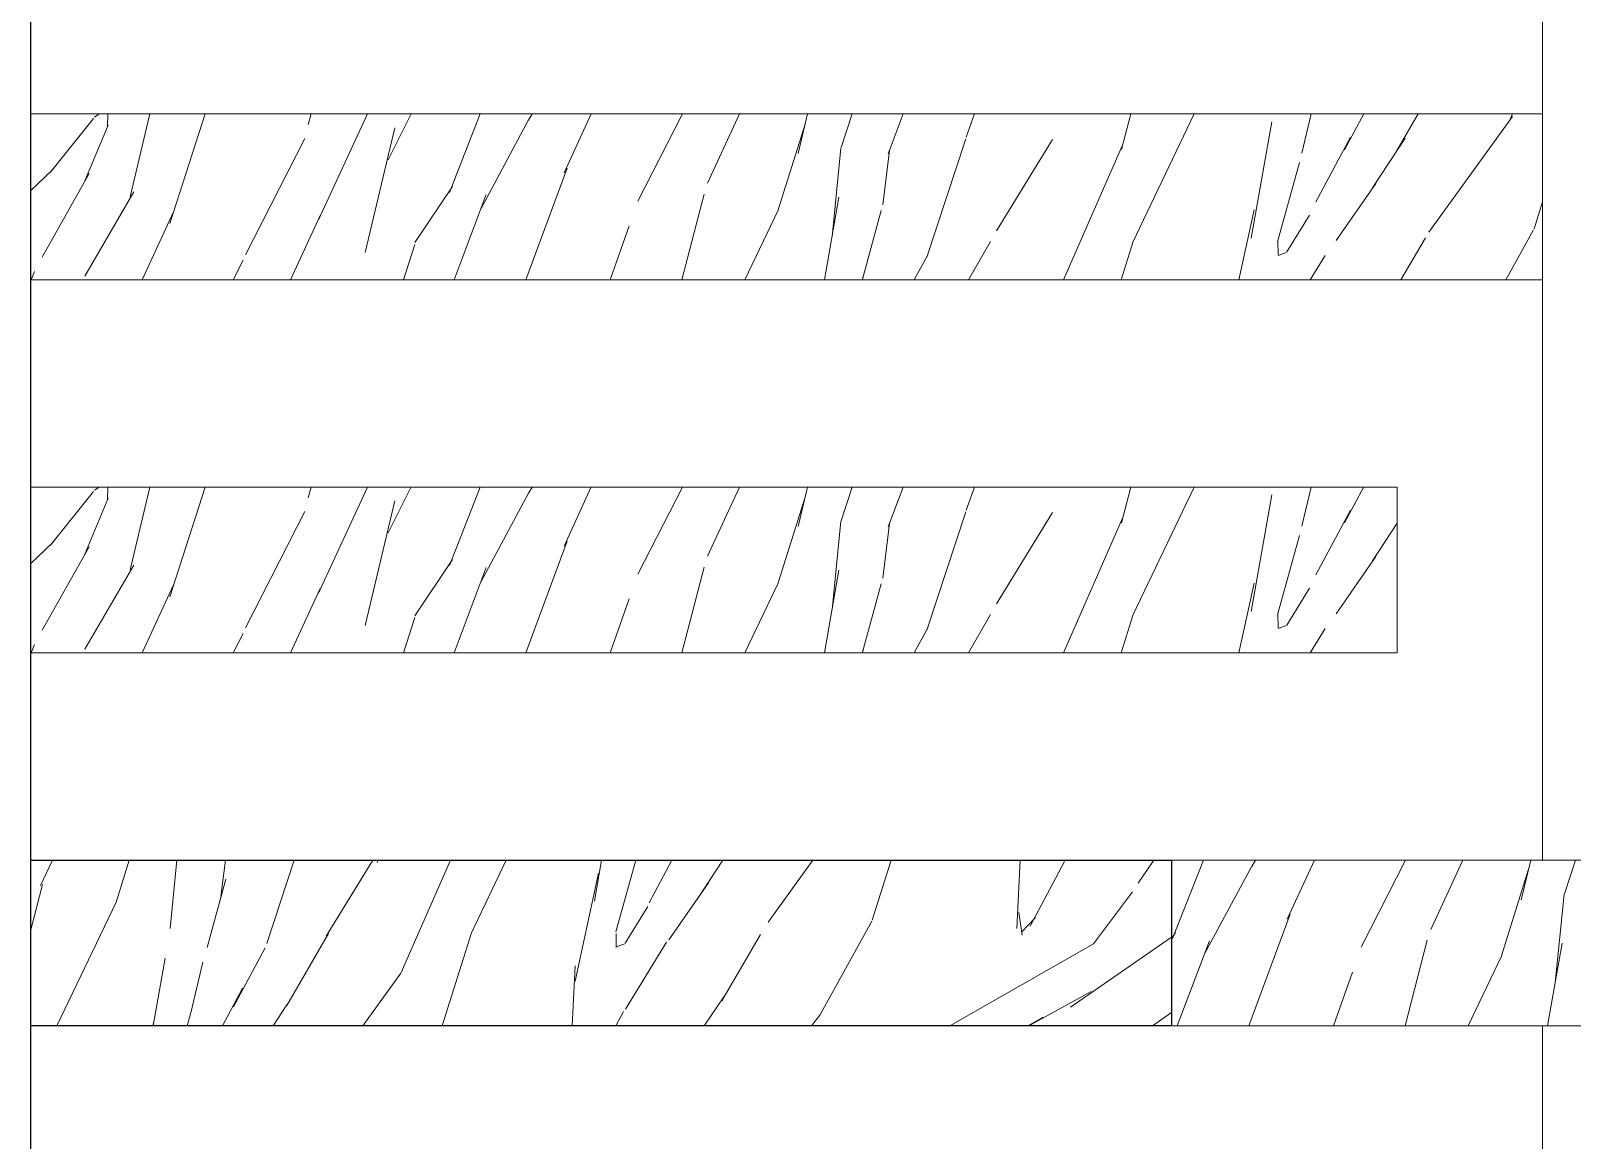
# Model space of a CAD drawing. Header units: inches. Extents: x 0 to 535, y -174 to 989.
# Drawn here: x 349.488 to 350.232, y 94.953 to 95.488 of the extents above; entities that cross this region are included whole.
import ezdxf

# ---------------------------------------------------------------- set-up
doc = ezdxf.new("R2010")
doc.units = ezdxf.units.IN
doc.header["$MEASUREMENT"] = 0
doc.layers.add('1', color=1, linetype='Continuous', lineweight=9)
doc.layers.add('wall', color=51, linetype='Continuous', lineweight=25)

msp = doc.modelspace()

# ---------------------------------------------------------------- hatches: boundary and pattern name
at = {"layer": '1'}
h = msp.add_hatch(dxfattribs=at)
h.set_pattern_fill('Ä¾ÎÆ', color=256, scale=0.23, angle=20)
h.set_pattern_definition([(35.3657895, (66.93288099306547, 155.0443456731439), (1.358495653849031, 0.974888949105646), [0.0567920025, -11.86952858]), (166.803504, (66.97066910553698, 155.0237824958569), (-0.2161293025630688, -0.078664630883123), [0.007853067099999987, -0.8167188679999994]), (24.48938626, (66.93802902013913, 155.0141902710309), (0.2161293006459917, 0.07866463722956471), [0.02746521999999998, -5.740230749999994]), (73.46062710000001, (66.96082070553942, 154.9835932512643), (0.3395689741847775, 1.084466940812025), [0.0294332288, -6.151544580000001]), (83.00321680000002, (66.9691995865875, 155.0118086587395), (0.216129300024115, 0.07866463224300876), [0.0120636748, -0.4946106760000001]), (30.347856, (66.86377693075796, 155.0420718033193), (2.223012850983182, 1.289547495665455), [0.0478738905, -10.00564285]), (89.08859079999999, (66.94023696354955, 154.9761013818701), (0.06171982473837814, 0.502901154207116), [0.0092056419, -1.923978911]), (35.66412569999999, (66.93391436558672, 154.9806635285165), (0.2161292995345969, 0.0786646385446673), [0.0079623815, -1.664137768]), (43.56664719999999, (66.88171972432589, 154.9639540274121), (0.7101077456471797, 0.7388950529018659), [0.0322622403, -2.226094583]), (29.68621252, (66.84348604687318, 155.0529888856275), (2.223012851304042, 1.289547475383502), [0.1022191415, -5.26428577]), (40.3727928, (66.90509607879747, 154.9861890952892), (2.99484043838873, 2.531343684717294), [0.04322782150000001, -9.034614590000002]), (33.7857773, (66.88789170752916, 155.0142441441316), (0.216129291848162, 0.07866464853906541), [0.05413074839999995, -1.840445417999998]), (29.04293409, (66.90509084663887, 155.0662600202193), (2.439142167360524, 1.36821211551155), [0.0410338262, -8.57606934]), (55.7434615, (67.00860155563187, 155.04445216516), (1.759784446686964, 2.56225704572125), [0.0404823782, -8.4608168]), (39.23678930000001, (66.97919336839938, 155.0772165670577), (3.210969740846352, 2.610008316254434), [0.05220031930000001, -10.90986646]), (34.7710456, (66.94096492094398, 155.0861804995563), (2.933120589214854, 2.028442540050955), [0.0758889025, -15.86078045]), (41.4338095, (66.80349522157655, 155.0315700314677), (0.2161292981963297, 0.07866463652666691), [0.0176491834, -1.217793604]), (61.73996529999999, (66.83437711493951, 154.946722726783), (0.2778491391306656, 0.5815657859539077), [0.0322917148, -3.35833833]), (38.84841369999999, (66.8152597526437, 154.9992472480102), (1.142366341585137, 0.8962243289674561), [0.0266178126, -5.56312293]), (200, (66.84348604687318, 155.0529888856275), (-0.3705387656623449, 0.3455718796523705), [0.0284761896, -0.201523792]), (45.6324289, (66.8496663993292, 154.9751655231262), (0.7101077456572038, 0.7388950516397252), [0.05466546159999996, -11.42508117999999]), (43.237749, (66.83598992437345, 155.0159435947295), (1.636344795307082, 1.556454734449686), [0.0381418545, -7.97164751]), (71.91148520000002, (67.07771607930863, 154.8865841864989), (0.3395689770066423, 1.084466938815197), [0.0355090606, -7.42139344]), (83.00321680000002, (67.09800801328025, 154.859652918577), (0.216129300024115, 0.07866463224300876), [0.0265400864, -0.4801342690000001]), (74.8009006, (67.0890413246921, 154.8266479748006), (0.7408577933628253, 2.671835029081719), [0.0342012829, -7.148068110000001]), (56.7878511, (67.11418633472914, 154.7831807244895), (1.265806021826072, 1.902026626305297), [0.0287191846, -6.002309540000001]), (61.73996529999999, (67.10433375128517, 154.8070482162653), (0.2778491391306656, 0.5815657859539077), [0.0322917148, -3.35833833]), (72.17738229999999, (66.97126319237456, 154.9324869229887), (0.3395689782831965, 1.084466939618753), [0.0571535188, -11.94508519]), (65.092991, (67.0124359106742, 154.8673997376335), (0.2778491338212687, 0.5815657892096059), [0.0698139263, -14.5911103]), (63.06707489999999, (67.00625764817343, 154.9131947300832), (0.2778491396096346, 0.581565787359474), [0.06296584420000001, -6.54844776]), (43.56664719999999, (66.88966140885888, 154.9325276387563), (0.7101077456471797, 0.7388950529018659), [0.0322622403, -2.226094583]), (60.65470750000001, (66.90642440154033, 154.9088875330993), (1.049676707566411, 1.823361999482653), [0.04619737450000001, -4.80452681]), (59.7854419, (66.92700919066912, 154.9003652182543), (1.049676723312325, 1.823361992584466), [0.04703368899999995, -9.83004106999999]), (62.91626979999999, (66.98038363281641, 154.8625970491085), (0.2778491404779415, 0.5815657853456426), [0.05682948329999996, -5.910266069999993]), (65.1886422, (66.94583055639104, 154.8774742966674), (0.2778491301377781, 0.5815657915326928), [0.06060699410000001, -12.66686176]), (20, (67.07257851576551, 154.7565977409129), (0.06171983675258766, 0.5029011542273502), [0.004380952600000001, -0.225619029]), (91.24063829999992, (67.07257851576551, 154.7565977409129), (-0.09268962877058462, 0.9271376728700892), [0.006811305099999995, -1.423562827999998]), (58.1373433, (67.07669526459576, 154.758096114949), (0.2778491400426518, 0.5815657852462758), [0.020887335, -1.441226069]), (74.5021434, (67.07243104104803, 154.7634074486135), (0.339568967718033, 1.084466942922913), [0.03960924529999996, -2.733037789999997]), (77.7581778, (67.05228972399726, 154.7354864539562), (0.4630086353138385, 2.09026925108812), [0.0533767969, -11.15575049]), (80.0621297, (67.06360764294433, 154.7876495356663), (0.7098880003596573, 4.101873860981018), [0.05705958220000001, -11.92545262]), (66.31177559999999, (66.96877599580634, 154.7439824600308), (0.2778491323069626, 0.5815657900483695), [0.0713526884, -4.92333538]), (64.46337319999999, (67.00259169569632, 154.7631537523498), (0.06171983769696079, 0.5029011530502587), [0.1043524743, -0.540177494]), (70.48311470000002, (66.96083221699553, 154.8074372171648), (1.57440521027697, 4.416532392591645), [0.0585223454, -12.23117]), (75.5243122, (66.99744262148376, 154.8093233387019), (0.4012888157798406, 1.587368093631594), [0.0599805523, -12.53593541]), (72.613585, (67.04757679621294, 154.8573120220531), (0.06171983805708947, 0.5029011531749514), [0.0432909381, -1.09309616]), (76.48384360000001, (67.08301472330315, 154.8015765218067), (0.4012888131065727, 1.587368094188972), [0.02578561049999998, -5.389192559999994]), (61.9762794, (67.08772137257662, 154.7758360607177), (1.6053749810238, 2.986493559702275), [0.0353577413, -7.38976752]), (84.3053877, (67.07345499501635, 154.8438529666594), (0.06171983729502792, 0.5029011542635994), [0.04294314819999995, -8.975117959999988]), (55.24647409999999, (67.09507420459192, 154.7556343207866), (1.759784460498503, 2.562257030501768), [0.0335272702, -7.007199320000001]), (65.2273285, (67.04183781860918, 154.930720444905), (0.2778491373020555, 0.5815657880252949), [0.05753806269999995, -12.02545500999999]), (76.65325650000001, (67.06051275596589, 154.8986250489409), (0.8642974639745951, 3.677637319914488), [0.0617647842, -12.90883993]), (59.70795199999999, (67.1259519129352, 154.7348437567929), (1.049676722564742, 1.823361991434463), [0.0370151926, -7.736175120000001]), (56.3560822, (67.1577123776655, 154.7052233085898), (0.4939784263606839, 0.6602304293122196), [0.010879644, -2.273845757]), (61.9762794, (67.05876188958077, 154.692086228183), (1.6053749810238, 2.986493559702275), [0.0353577413, -7.38976752]), (53.19649550000001, (67.08669846358593, 154.6793763576461), (0.2161292945959426, 0.07866463804509569), [0.0314122638, -0.7931596690000001]), (98.48186739999994, (67.05199895879534, 154.6850491308277), (-0.2470990924021889, 1.351374195123889), [0.0109700409, -2.292738417000001]), (46.13814420000001, (67.05199895879534, 154.6850491308277), (0.2161292981877979, 0.07866463710982384), [0.0097600178, -1.015041865]), (56.01691480000001, (67.10551669142707, 154.7045279925111), (1.265806025054427, 1.902026624190993), [0.0365601399, -7.641068970000001]), (87.2394681, (67.0503809172028, 154.6958991878113), (0.1541897158929855, 2.938742287345873), [0.03963325729999995, -8.283350639999988]), (58.6490828, (67.07537426612801, 154.723298382944), (0.7718275702060986, 1.24179621442641), [0.0378642376, -7.91362541]), (72.613585, (66.97995376352439, 154.6908559574078), (0.06171983805708947, 0.5029011531749514), [0.07575913880000001, -1.060627957]), (63.29488549999999, (66.85864145933138, 154.8800569884684), (0.2778491394824867, 0.5815657871570311), [0.0376197775, -7.86253344]), (66.9545161, (66.84981806122767, 154.9042990755212), (0.277849138399155, 0.5815657881615057), [0.03530030569999995, -3.671231709999997]), (56.3560822, (66.87261183953113, 154.8416736843284), (0.4939784263606839, 0.6602304293122196), [0.03263893430000001, -2.252086469]), (71.7852574, (66.90349373289409, 154.7568263796437), (0.3395689764932182, 1.084466939238849), [0.06019634289999995, -6.260419679999993]), (60.0717393, (66.9137876970862, 154.7285439454692), (0.277849139270344, 0.5815657860494605), [0.040074625, -2.063843176]), (69.3694487, (66.88511165364248, 154.8073307273101), (0.6174181176901898, 1.666032726955021), [0.0538217917, -11.24875421]), (53.19649550000001, (66.94761072341261, 154.6356159443797), (0.2161292945959426, 0.07866463804509569), [0.0117795995, -0.8127923539999999]), (69.6657058, (66.92230986567077, 154.8140063851482), (0.2778491222749367, 0.5815657938110032), [0.0676860306999999, -1.709072292999998]), (53.19649550000001, (66.87554774033597, 154.9136639128539), (0.2161292945959426, 0.07866463804509569), [0.02355919900000001, -0.8010127430000001]), (68.5537297, (66.89069478216678, 154.8688454919676), (0.8952672367306358, 2.247598515793237), [0.04302075939999996, -8.991338709999988]), (61.73996529999999, (66.9040752619233, 154.8577010229527), (0.2778491391306656, 0.5815657859539077), [0.0484375745, -3.34219256]), (58.51148860000001, (66.93378153863283, 154.7632746499884), (0.7718275754866677, 1.241796208885935), [0.0517887205, -10.82384232]), (54.19451950000001, (66.92849336033015, 154.6881404677683), (0.493978439279239, 0.6602304207882279), [0.06885505630000001, -7.160925799999999]), (61.1011978, (66.95466755728074, 154.6450478084116), (0.2778491393576279, 0.5815657856754212), [0.05232378789999995, -2.694674939999997]), (74.3266424, (67.03477784469898, 154.9693311365384), (0.7408577912244497, 2.671835022947638), [0.0582210293, -12.16819508]), (70.9753659, (66.98875623456698, 154.9868975657531), (0.9569870897545645, 2.75049966370575), [0.0608799512, -12.72390981]), (51.130464, (66.91303776333045, 154.9547627066334), (0.4939784438691176, 0.660230418984233), [0.03326687569999996, -3.459754989999997]), (67.47860020000002, (66.9290644258288, 154.9491569587763), (0.2778491206858045, 0.5815657944572521), [0.0291689473, -3.03357028]), (56.3560822, (66.86363677952896, 154.9367822189862), (0.4939784263606839, 0.6602304293122196), [0.03263893430000001, -2.252086469]), (76.6033605, (66.95067840324579, 154.9410092378337), (0.8642974665360263, 3.677637328676978), [0.0437751594, -9.149008080000002])])
h.paths.add_polyline_path([(349.4883086466241, 95.44772965127788), (349.4883086466241, 95.36772965127787), (350.2175716314634, 95.3677296512779), (350.2175716314634, 95.44772965127788)])
h = msp.add_hatch(dxfattribs=at)
h.set_pattern_fill('Ä¾ÎÆ', color=256, scale=0.23, angle=20)
h.set_pattern_definition([(35.3657895, (66.93288099306547, 154.8643456731439), (1.358495653849031, 0.974888949105646), [0.0567920025, -11.86952858]), (166.803504, (66.97066910553698, 154.8437824958569), (-0.2161293025630688, -0.078664630883123), [0.00785306709999999, -0.8167188679999995]), (24.48938626, (66.93802902013913, 154.8341902710309), (0.2161293006459917, 0.07866463722956471), [0.02746521999999998, -5.740230749999995]), (73.46062710000001, (66.96082070553942, 154.8035932512643), (0.3395689741847775, 1.084466940812025), [0.0294332288, -6.151544580000001]), (83.00321680000002, (66.9691995865875, 154.8318086587395), (0.216129300024115, 0.07866463224300876), [0.0120636748, -0.4946106760000001]), (30.347856, (66.86377693075796, 154.8620718033193), (2.223012850983182, 1.289547495665455), [0.0478738905, -10.00564285]), (89.08859079999999, (66.94023696354955, 154.7961013818702), (0.06171982473837814, 0.502901154207116), [0.0092056419, -1.923978911]), (35.66412569999999, (66.93391436558672, 154.8006635285165), (0.2161292995345969, 0.0786646385446673), [0.0079623815, -1.664137768]), (43.56664719999999, (66.88171972432589, 154.7839540274121), (0.7101077456471797, 0.7388950529018659), [0.0322622403, -2.226094583]), (29.68621252, (66.84348604687318, 154.8729888856275), (2.223012851304042, 1.289547475383502), [0.1022191415, -5.26428577]), (40.3727928, (66.90509607879747, 154.8061890952892), (2.99484043838873, 2.531343684717294), [0.04322782150000001, -9.034614590000002]), (33.7857773, (66.88789170752916, 154.8342441441316), (0.216129291848162, 0.07866464853906541), [0.05413074839999996, -1.840445417999999]), (29.04293409, (66.90509084663887, 154.8862600202194), (2.439142167360524, 1.36821211551155), [0.0410338262, -8.57606934]), (55.7434615, (67.00860155563187, 154.86445216516), (1.759784446686964, 2.56225704572125), [0.0404823782, -8.4608168]), (39.23678930000001, (66.97919336839938, 154.8972165670578), (3.210969740846352, 2.610008316254434), [0.05220031930000001, -10.90986646]), (34.7710456, (66.94096492094398, 154.9061804995564), (2.933120589214854, 2.028442540050955), [0.0758889025, -15.86078045]), (41.4338095, (66.80349522157655, 154.8515700314677), (0.2161292981963297, 0.07866463652666691), [0.0176491834, -1.217793604]), (61.73996529999999, (66.83437711493951, 154.766722726783), (0.2778491391306656, 0.5815657859539077), [0.0322917148, -3.35833833]), (38.84841369999999, (66.8152597526437, 154.8192472480102), (1.142366341585137, 0.8962243289674561), [0.0266178126, -5.56312293]), (200, (66.84348604687318, 154.8729888856275), (-0.3705387656623449, 0.3455718796523705), [0.0284761896, -0.201523792]), (45.6324289, (66.8496663993292, 154.7951655231263), (0.7101077456572038, 0.7388950516397252), [0.05466546159999996, -11.42508117999999]), (43.237749, (66.83598992437345, 154.8359435947295), (1.636344795307082, 1.556454734449686), [0.0381418545, -7.97164751]), (71.91148520000002, (67.07771607930863, 154.7065841864989), (0.3395689770066423, 1.084466938815197), [0.0355090606, -7.42139344]), (83.00321680000002, (67.09800801328025, 154.679652918577), (0.216129300024115, 0.07866463224300876), [0.0265400864, -0.4801342690000001]), (74.8009006, (67.0890413246921, 154.6466479748006), (0.7408577933628253, 2.671835029081719), [0.0342012829, -7.148068110000001]), (56.7878511, (67.11418633472914, 154.6031807244895), (1.265806021826072, 1.902026626305297), [0.0287191846, -6.002309540000001]), (61.73996529999999, (67.10433375128517, 154.6270482162653), (0.2778491391306656, 0.5815657859539077), [0.0322917148, -3.35833833]), (72.17738229999999, (66.97126319237456, 154.7524869229888), (0.3395689782831965, 1.084466939618753), [0.0571535188, -11.94508519]), (65.092991, (67.0124359106742, 154.6873997376335), (0.2778491338212687, 0.5815657892096059), [0.0698139263, -14.5911103]), (63.06707489999999, (67.00625764817343, 154.7331947300833), (0.2778491396096346, 0.581565787359474), [0.06296584420000001, -6.54844776]), (43.56664719999999, (66.88966140885888, 154.7525276387563), (0.7101077456471797, 0.7388950529018659), [0.0322622403, -2.226094583]), (60.65470750000001, (66.90642440154033, 154.7288875330993), (1.049676707566411, 1.823361999482653), [0.04619737450000001, -4.80452681]), (59.7854419, (66.92700919066912, 154.7203652182543), (1.049676723312325, 1.823361992584466), [0.04703368899999995, -9.830041069999991]), (62.91626979999999, (66.98038363281641, 154.6825970491086), (0.2778491404779415, 0.5815657853456426), [0.05682948329999996, -5.910266069999994]), (65.1886422, (66.94583055639104, 154.6974742966674), (0.2778491301377781, 0.5815657915326928), [0.06060699410000001, -12.66686176]), (20, (67.07257851576551, 154.5765977409129), (0.06171983675258766, 0.5029011542273502), [0.004380952600000001, -0.225619029]), (91.24063829999994, (67.07257851576551, 154.5765977409129), (-0.09268962877058462, 0.9271376728700892), [0.006811305099999995, -1.423562827999999]), (58.1373433, (67.07669526459576, 154.5780961149491), (0.2778491400426518, 0.5815657852462758), [0.020887335, -1.441226069]), (74.5021434, (67.07243104104803, 154.5834074486135), (0.339568967718033, 1.084466942922913), [0.03960924529999996, -2.733037789999997]), (77.7581778, (67.05228972399726, 154.5554864539562), (0.4630086353138385, 2.09026925108812), [0.0533767969, -11.15575049]), (80.0621297, (67.06360764294433, 154.6076495356663), (0.7098880003596573, 4.101873860981018), [0.05705958220000001, -11.92545262]), (66.31177559999999, (66.96877599580634, 154.5639824600309), (0.2778491323069626, 0.5815657900483695), [0.0713526884, -4.92333538]), (64.46337319999999, (67.00259169569632, 154.5831537523498), (0.06171983769696079, 0.5029011530502587), [0.1043524743, -0.540177494]), (70.48311470000002, (66.96083221699553, 154.6274372171649), (1.57440521027697, 4.416532392591645), [0.0585223454, -12.23117]), (75.5243122, (66.99744262148376, 154.6293233387019), (0.4012888157798406, 1.587368093631594), [0.0599805523, -12.53593541]), (72.613585, (67.04757679621294, 154.6773120220531), (0.06171983805708947, 0.5029011531749514), [0.0432909381, -1.09309616]), (76.48384360000001, (67.08301472330315, 154.6215765218067), (0.4012888131065727, 1.587368094188972), [0.02578561049999998, -5.389192559999995]), (61.9762794, (67.08772137257662, 154.5958360607177), (1.6053749810238, 2.986493559702275), [0.0353577413, -7.38976752]), (84.3053877, (67.07345499501635, 154.6638529666594), (0.06171983729502792, 0.5029011542635994), [0.04294314819999996, -8.97511795999999]), (55.24647409999999, (67.09507420459192, 154.5756343207866), (1.759784460498503, 2.562257030501768), [0.0335272702, -7.007199320000001]), (65.2273285, (67.04183781860918, 154.750720444905), (0.2778491373020555, 0.5815657880252949), [0.05753806269999996, -12.02545500999999]), (76.65325650000001, (67.06051275596589, 154.7186250489409), (0.8642974639745951, 3.677637319914488), [0.0617647842, -12.90883993]), (59.70795199999999, (67.1259519129352, 154.5548437567929), (1.049676722564742, 1.823361991434463), [0.0370151926, -7.736175120000001]), (56.3560822, (67.1577123776655, 154.5252233085898), (0.4939784263606839, 0.6602304293122196), [0.010879644, -2.273845757]), (61.9762794, (67.05876188958077, 154.5120862281831), (1.6053749810238, 2.986493559702275), [0.0353577413, -7.38976752]), (53.19649550000001, (67.08669846358593, 154.4993763576461), (0.2161292945959426, 0.07866463804509569), [0.0314122638, -0.7931596690000001]), (98.48186739999994, (67.05199895879534, 154.5050491308278), (-0.2470990924021889, 1.351374195123889), [0.0109700409, -2.292738417000001]), (46.13814420000001, (67.05199895879534, 154.5050491308278), (0.2161292981877979, 0.07866463710982384), [0.0097600178, -1.015041865]), (56.01691480000001, (67.10551669142707, 154.5245279925111), (1.265806025054427, 1.902026624190993), [0.0365601399, -7.641068970000001]), (87.2394681, (67.0503809172028, 154.5158991878114), (0.1541897158929855, 2.938742287345873), [0.03963325729999996, -8.28335063999999]), (58.6490828, (67.07537426612801, 154.543298382944), (0.7718275702060986, 1.24179621442641), [0.0378642376, -7.91362541]), (72.613585, (66.97995376352439, 154.5108559574078), (0.06171983805708947, 0.5029011531749514), [0.07575913880000001, -1.060627957]), (63.29488549999999, (66.85864145933138, 154.7000569884684), (0.2778491394824867, 0.5815657871570311), [0.0376197775, -7.86253344]), (66.9545161, (66.84981806122767, 154.7242990755212), (0.277849138399155, 0.5815657881615057), [0.03530030569999996, -3.671231709999997]), (56.3560822, (66.87261183953113, 154.6616736843284), (0.4939784263606839, 0.6602304293122196), [0.03263893430000001, -2.252086469]), (71.7852574, (66.90349373289409, 154.5768263796437), (0.3395689764932182, 1.084466939238849), [0.06019634289999996, -6.260419679999994]), (60.0717393, (66.9137876970862, 154.5485439454692), (0.277849139270344, 0.5815657860494605), [0.040074625, -2.063843176]), (69.3694487, (66.88511165364248, 154.6273307273101), (0.6174181176901898, 1.666032726955021), [0.0538217917, -11.24875421]), (53.19649550000001, (66.94761072341261, 154.4556159443798), (0.2161292945959426, 0.07866463804509569), [0.0117795995, -0.8127923539999999]), (69.6657058, (66.92230986567077, 154.6340063851482), (0.2778491222749367, 0.5815657938110032), [0.06768603069999991, -1.709072292999999]), (53.19649550000001, (66.87554774033597, 154.7336639128539), (0.2161292945959426, 0.07866463804509569), [0.02355919900000001, -0.8010127430000001]), (68.5537297, (66.89069478216678, 154.6888454919676), (0.8952672367306358, 2.247598515793237), [0.04302075939999996, -8.99133870999999]), (61.73996529999999, (66.9040752619233, 154.6777010229527), (0.2778491391306656, 0.5815657859539077), [0.0484375745, -3.34219256]), (58.51148860000001, (66.93378153863283, 154.5832746499884), (0.7718275754866677, 1.241796208885935), [0.0517887205, -10.82384232]), (54.19451950000001, (66.92849336033015, 154.5081404677683), (0.493978439279239, 0.6602304207882279), [0.06885505630000001, -7.160925799999999]), (61.1011978, (66.95466755728074, 154.4650478084116), (0.2778491393576279, 0.5815657856754212), [0.05232378789999996, -2.694674939999997]), (74.3266424, (67.03477784469898, 154.7893311365384), (0.7408577912244497, 2.671835022947638), [0.0582210293, -12.16819508]), (70.9753659, (66.98875623456698, 154.8068975657531), (0.9569870897545645, 2.75049966370575), [0.0608799512, -12.72390981]), (51.130464, (66.91303776333045, 154.7747627066335), (0.4939784438691176, 0.660230418984233), [0.03326687569999996, -3.459754989999997]), (67.47860020000002, (66.9290644258288, 154.7691569587764), (0.2778491206858045, 0.5815657944572521), [0.0291689473, -3.03357028]), (56.3560822, (66.86363677952896, 154.7567822189862), (0.4939784263606839, 0.6602304293122196), [0.03263893430000001, -2.252086469]), (76.6033605, (66.95067840324579, 154.7610092378337), (0.8642974665360263, 3.677637328676978), [0.0437751594, -9.149008080000002])])
h.paths.add_polyline_path([(349.4883086466241, 95.2677296512779), (349.4883086466241, 95.18772965127789), (350.1474659435299, 95.1877296512779), (350.1474659435299, 95.2677296512779)])
h = msp.add_hatch(dxfattribs=at)
h.set_pattern_fill('Ä¾ÎÆ', color=256, scale=0.23, angle=20)
h.set_pattern_definition([(35.3657895, (88.81362725606739, 155.5843456731439), (1.358495653849031, 0.974888949105646), [0.0567920025, -11.86952858]), (166.803504, (88.85141536853891, 155.563782495857), (-0.2161293025630688, -0.078664630883123), [0.007853067099999977, -0.8167188679999987]), (24.48938626, (88.81877528314105, 155.5541902710309), (0.2161293006459917, 0.07866463722956471), [0.02746521999999996, -5.740230749999989]), (73.46062710000001, (88.84156696854134, 155.5235932512643), (0.3395689741847775, 1.084466940812025), [0.0294332288, -6.151544580000001]), (83.00321680000002, (88.84994584958942, 155.5518086587396), (0.216129300024115, 0.07866463224300876), [0.0120636748, -0.4946106760000001]), (30.347856, (88.74452319375989, 155.5820718033193), (2.223012850983182, 1.289547495665455), [0.0478738905, -10.00564285]), (89.08859079999999, (88.82098322655148, 155.5161013818702), (0.06171982473837814, 0.502901154207116), [0.0092056419, -1.923978911]), (35.66412569999999, (88.81466062858864, 155.5206635285166), (0.2161292995345969, 0.0786646385446673), [0.0079623815, -1.664137768]), (43.56664719999999, (88.76246598732783, 155.5039540274121), (0.7101077456471797, 0.7388950529018659), [0.0322622403, -2.226094583]), (29.68621252, (88.7242323098751, 155.5929888856275), (2.223012851304042, 1.289547475383502), [0.1022191415, -5.26428577]), (40.3727928, (88.7858423417994, 155.5261890952892), (2.99484043838873, 2.531343684717294), [0.04322782150000001, -9.034614590000002]), (33.7857773, (88.76863797053109, 155.5542441441316), (0.216129291848162, 0.07866464853906541), [0.05413074839999991, -1.840445417999997]), (29.04293409, (88.7858371096408, 155.6062600202194), (2.439142167360524, 1.36821211551155), [0.0410338262, -8.57606934]), (55.7434615, (88.88934781863378, 155.58445216516), (1.759784446686964, 2.56225704572125), [0.0404823782, -8.4608168]), (39.23678930000001, (88.8599396314013, 155.6172165670578), (3.210969740846352, 2.610008316254434), [0.05220031930000001, -10.90986646]), (34.7710456, (88.82171118394591, 155.6261804995564), (2.933120589214854, 2.028442540050955), [0.0758889025, -15.86078045]), (41.4338095, (88.68424148457848, 155.5715700314677), (0.2161292981963297, 0.07866463652666691), [0.0176491834, -1.217793604]), (61.73996529999999, (88.71512337794144, 155.486722726783), (0.2778491391306656, 0.5815657859539077), [0.0322917148, -3.35833833]), (38.84841369999999, (88.69600601564562, 155.5392472480102), (1.142366341585137, 0.8962243289674561), [0.0266178126, -5.56312293]), (200, (88.7242323098751, 155.5929888856275), (-0.3705387656623449, 0.3455718796523705), [0.0284761896, -0.201523792]), (45.6324289, (88.73041266233112, 155.5151655231263), (0.7101077456572038, 0.7388950516397252), [0.05466546159999992, -11.42508117999998]), (43.237749, (88.71673618737537, 155.5559435947295), (1.636344795307082, 1.556454734449686), [0.0381418545, -7.97164751]), (71.91148520000002, (88.95846234231055, 155.4265841864989), (0.3395689770066423, 1.084466938815197), [0.0355090606, -7.42139344]), (83.00321680000002, (88.97875427628217, 155.399652918577), (0.216129300024115, 0.07866463224300876), [0.0265400864, -0.4801342690000001]), (74.8009006, (88.96978758769404, 155.3666479748006), (0.7408577933628253, 2.671835029081719), [0.0342012829, -7.148068110000001]), (56.7878511, (88.99493259773107, 155.3231807244895), (1.265806021826072, 1.902026626305297), [0.0287191846, -6.002309540000001]), (61.73996529999999, (88.98508001428709, 155.3470482162653), (0.2778491391306656, 0.5815657859539077), [0.0322917148, -3.35833833]), (72.17738229999999, (88.85200945537649, 155.4724869229888), (0.3395689782831965, 1.084466939618753), [0.0571535188, -11.94508519]), (65.092991, (88.89318217367614, 155.4073997376335), (0.2778491338212687, 0.5815657892096059), [0.0698139263, -14.5911103]), (63.06707489999999, (88.88700391117536, 155.4531947300833), (0.2778491396096346, 0.581565787359474), [0.06296584420000001, -6.54844776]), (43.56664719999999, (88.77040767186081, 155.4725276387563), (0.7101077456471797, 0.7388950529018659), [0.0322622403, -2.226094583]), (60.65470750000001, (88.78717066454226, 155.4488875330993), (1.049676707566411, 1.823361999482653), [0.04619737450000001, -4.80452681]), (59.7854419, (88.80775545367105, 155.4403652182543), (1.049676723312325, 1.823361992584466), [0.04703368899999991, -9.830041069999979]), (62.91626979999999, (88.86112989581834, 155.4025970491086), (0.2778491404779415, 0.5815657853456426), [0.05682948329999991, -5.910266069999988]), (65.1886422, (88.82657681939297, 155.4174742966674), (0.2778491301377781, 0.5815657915326928), [0.06060699410000001, -12.66686176]), (20, (88.95332477876744, 155.2965977409129), (0.06171983675258766, 0.5029011542273502), [0.004380952600000001, -0.225619029]), (91.24063829999984, (88.95332477876744, 155.2965977409129), (-0.09268962877058462, 0.9271376728700892), [0.006811305099999993, -1.423562827999998]), (58.1373433, (88.95744152759768, 155.2980961149491), (0.2778491400426518, 0.5815657852462758), [0.020887335, -1.441226069]), (74.5021434, (88.95317730404996, 155.3034074486135), (0.339568967718033, 1.084466942922913), [0.03960924529999992, -2.733037789999994]), (77.7581778, (88.93303598699919, 155.2754864539562), (0.4630086353138385, 2.09026925108812), [0.0533767969, -11.15575049]), (80.0621297, (88.94435390594626, 155.3276495356663), (0.7098880003596573, 4.101873860981018), [0.05705958220000001, -11.92545262]), (66.31177559999999, (88.84952225880826, 155.2839824600309), (0.2778491323069626, 0.5815657900483695), [0.0713526884, -4.92333538]), (64.46337319999999, (88.88333795869826, 155.3031537523498), (0.06171983769696079, 0.5029011530502587), [0.1043524743, -0.540177494]), (70.48311470000002, (88.84157847999745, 155.3474372171649), (1.57440521027697, 4.416532392591645), [0.0585223454, -12.23117]), (75.5243122, (88.87818888448568, 155.3493233387019), (0.4012888157798406, 1.587368093631594), [0.0599805523, -12.53593541]), (72.613585, (88.92832305921486, 155.3973120220531), (0.06171983805708947, 0.5029011531749514), [0.0432909381, -1.09309616]), (76.48384360000001, (88.96376098630509, 155.3415765218067), (0.4012888131065727, 1.587368094188972), [0.02578561049999996, -5.389192559999989]), (61.9762794, (88.96846763557855, 155.3158360607177), (1.6053749810238, 2.986493559702275), [0.0353577413, -7.38976752]), (84.3053877, (88.95420125801827, 155.3838529666594), (0.06171983729502792, 0.5029011542635994), [0.04294314819999991, -8.975117959999977]), (55.24647409999999, (88.97582046759385, 155.2956343207866), (1.759784460498503, 2.562257030501768), [0.0335272702, -7.007199320000001]), (65.2273285, (88.9225840816111, 155.470720444905), (0.2778491373020555, 0.5815657880252949), [0.05753806269999991, -12.02545500999998]), (76.65325650000001, (88.9412590189678, 155.4386250489409), (0.8642974639745951, 3.677637319914488), [0.0617647842, -12.90883993]), (59.70795199999999, (89.00669817593712, 155.2748437567929), (1.049676722564742, 1.823361991434463), [0.0370151926, -7.736175120000001]), (56.3560822, (89.03845864066744, 155.2452233085898), (0.4939784263606839, 0.6602304293122196), [0.010879644, -2.273845757]), (61.9762794, (88.93950815258268, 155.2320862281831), (1.6053749810238, 2.986493559702275), [0.0353577413, -7.38976752]), (53.19649550000001, (88.96744472658786, 155.2193763576461), (0.2161292945959426, 0.07866463804509569), [0.0314122638, -0.7931596690000001]), (98.48186739999994, (88.93274522179726, 155.2250491308278), (-0.2470990924021889, 1.351374195123889), [0.0109700409, -2.292738417000001]), (46.13814420000001, (88.93274522179726, 155.2250491308278), (0.2161292981877979, 0.07866463710982384), [0.0097600178, -1.015041865]), (56.01691480000001, (88.98626295442901, 155.2445279925111), (1.265806025054427, 1.902026624190993), [0.0365601399, -7.641068970000001]), (87.2394681, (88.93112718020473, 155.2358991878114), (0.1541897158929855, 2.938742287345873), [0.03963325729999991, -8.283350639999977]), (58.6490828, (88.95612052912993, 155.263298382944), (0.7718275702060986, 1.24179621442641), [0.0378642376, -7.91362541]), (72.613585, (88.86070002652632, 155.2308559574079), (0.06171983805708947, 0.5029011531749514), [0.07575913880000001, -1.060627957]), (63.29488549999999, (88.7393877223333, 155.4200569884685), (0.2778491394824867, 0.5815657871570311), [0.0376197775, -7.86253344]), (66.9545161, (88.73056432422959, 155.4442990755213), (0.277849138399155, 0.5815657881615057), [0.03530030569999991, -3.671231709999994]), (56.3560822, (88.75335810253306, 155.3816736843284), (0.4939784263606839, 0.6602304293122196), [0.03263893430000001, -2.252086469]), (71.7852574, (88.78423999589602, 155.2968263796437), (0.3395689764932182, 1.084466939238849), [0.06019634289999991, -6.260419679999988]), (60.0717393, (88.79453396008813, 155.2685439454692), (0.277849139270344, 0.5815657860494605), [0.040074625, -2.063843176]), (69.3694487, (88.7658579166444, 155.3473307273101), (0.6174181176901898, 1.666032726955021), [0.0538217917, -11.24875421]), (53.19649550000001, (88.82835698641453, 155.1756159443798), (0.2161292945959426, 0.07866463804509569), [0.0117795995, -0.8127923539999999]), (69.6657058, (88.8030561286727, 155.3540063851482), (0.2778491222749367, 0.5815657938110032), [0.06768603069999982, -1.709072292999997]), (53.19649550000001, (88.7562940033379, 155.4536639128539), (0.2161292945959426, 0.07866463804509569), [0.02355919900000001, -0.8010127430000001]), (68.5537297, (88.7714410451687, 155.4088454919677), (0.8952672367306358, 2.247598515793237), [0.04302075939999991, -8.991338709999978]), (61.73996529999999, (88.78482152492522, 155.3977010229527), (0.2778491391306656, 0.5815657859539077), [0.0484375745, -3.34219256]), (58.51148860000001, (88.81452780163475, 155.3032746499884), (0.7718275754866677, 1.241796208885935), [0.0517887205, -10.82384232]), (54.19451950000001, (88.80923962333208, 155.2281404677683), (0.493978439279239, 0.6602304207882279), [0.06885505630000001, -7.160925799999999]), (61.1011978, (88.83541382028267, 155.1850478084116), (0.2778491393576279, 0.5815657856754212), [0.05232378789999991, -2.694674939999994]), (74.3266424, (88.91552410770089, 155.5093311365384), (0.7408577912244497, 2.671835022947638), [0.0582210293, -12.16819508]), (70.9753659, (88.8695024975689, 155.5268975657531), (0.9569870897545645, 2.75049966370575), [0.0608799512, -12.72390981]), (51.130464, (88.79378402633237, 155.4947627066335), (0.4939784438691176, 0.660230418984233), [0.03326687569999991, -3.459754989999994]), (67.47860020000002, (88.80981068883074, 155.4891569587764), (0.2778491206858045, 0.5815657944572521), [0.0291689473, -3.03357028]), (56.3560822, (88.74438304253087, 155.4767822189862), (0.4939784263606839, 0.6602304293122196), [0.03263893430000001, -2.252086469]), (76.6033605, (88.83142466624771, 155.4810092378337), (0.8642974665360263, 3.677637328676978), [0.0437751594, -9.149008080000002])])
h.paths.add_polyline_path([(350.0386251403856, 95.00772965127791), (350.0386251403856, 95.08772965127791), (349.4883086466241, 95.08772965127793), (349.4883086466241, 95.00772965127791)])
h = msp.add_hatch(dxfattribs=at)
h.set_pattern_fill('Ä¾ÎÆ', color=256, scale=0.23, angle=20)
h.set_pattern_definition([(35.3657895, (67.2817813843646, 154.6843456731439), (1.358495653849031, 0.974888949105646), [0.0567920025, -11.86952858]), (166.803504, (67.31956949683612, 154.663782495857), (-0.2161293025630688, -0.078664630883123), [0.007853067099999991, -0.8167188679999996]), (24.48938626, (67.28692941143827, 154.6541902710309), (0.2161293006459917, 0.07866463722956471), [0.02746521999999998, -5.740230749999996]), (73.46062710000001, (67.30972109683856, 154.6235932512643), (0.3395689741847775, 1.084466940812025), [0.0294332288, -6.151544580000001]), (83.00321680000002, (67.31809997788663, 154.6518086587396), (0.216129300024115, 0.07866463224300876), [0.0120636748, -0.4946106760000001]), (30.347856, (67.2126773220571, 154.6820718033193), (2.223012850983182, 1.289547495665455), [0.0478738905, -10.00564285]), (89.08859079999999, (67.28913735484869, 154.6161013818702), (0.06171982473837814, 0.502901154207116), [0.0092056419, -1.923978911]), (35.66412569999999, (67.28281475688586, 154.6206635285166), (0.2161292995345969, 0.0786646385446673), [0.0079623815, -1.664137768]), (43.56664719999999, (67.23062011562503, 154.6039540274121), (0.7101077456471797, 0.7388950529018659), [0.0322622403, -2.226094583]), (29.68621252, (67.19238643817232, 154.6929888856275), (2.223012851304042, 1.289547475383502), [0.1022191415, -5.26428577]), (40.3727928, (67.25399647009661, 154.6261890952892), (2.99484043838873, 2.531343684717294), [0.04322782150000001, -9.034614590000002]), (33.7857773, (67.2367920988283, 154.6542441441316), (0.216129291848162, 0.07866464853906541), [0.05413074839999996, -1.840445417999999]), (29.04293409, (67.25399123793801, 154.7062600202194), (2.439142167360524, 1.36821211551155), [0.0410338262, -8.57606934]), (55.7434615, (67.35750194693101, 154.68445216516), (1.759784446686964, 2.56225704572125), [0.0404823782, -8.4608168]), (39.23678930000001, (67.32809375969852, 154.7172165670578), (3.210969740846352, 2.610008316254434), [0.05220031930000001, -10.90986646]), (34.7710456, (67.28986531224312, 154.7261804995564), (2.933120589214854, 2.028442540050955), [0.0758889025, -15.86078045]), (41.4338095, (67.1523956128757, 154.6715700314677), (0.2161292981963297, 0.07866463652666691), [0.0176491834, -1.217793604]), (61.73996529999999, (67.18327750623865, 154.586722726783), (0.2778491391306656, 0.5815657859539077), [0.0322917148, -3.35833833]), (38.84841369999999, (67.16416014394284, 154.6392472480102), (1.142366341585137, 0.8962243289674561), [0.0266178126, -5.56312293]), (200, (67.19238643817232, 154.6929888856275), (-0.3705387656623449, 0.3455718796523705), [0.0284761896, -0.201523792]), (45.6324289, (67.19856679062833, 154.6151655231263), (0.7101077456572038, 0.7388950516397252), [0.05466546159999997, -11.42508117999999]), (43.237749, (67.18489031567259, 154.6559435947295), (1.636344795307082, 1.556454734449686), [0.0381418545, -7.97164751]), (71.91148520000002, (67.42661647060777, 154.5265841864989), (0.3395689770066423, 1.084466938815197), [0.0355090606, -7.42139344]), (83.00321680000002, (67.44690840457939, 154.499652918577), (0.216129300024115, 0.07866463224300876), [0.0265400864, -0.4801342690000001]), (74.8009006, (67.43794171599124, 154.4666479748007), (0.7408577933628253, 2.671835029081719), [0.0342012829, -7.148068110000001]), (56.7878511, (67.46308672602828, 154.4231807244895), (1.265806021826072, 1.902026626305297), [0.0287191846, -6.002309540000001]), (61.73996529999999, (67.45323414258431, 154.4470482162653), (0.2778491391306656, 0.5815657859539077), [0.0322917148, -3.35833833]), (72.17738229999999, (67.3201635836737, 154.5724869229888), (0.3395689782831965, 1.084466939618753), [0.0571535188, -11.94508519]), (65.092991, (67.36133630197334, 154.5073997376335), (0.2778491338212687, 0.5815657892096059), [0.0698139263, -14.5911103]), (63.06707489999999, (67.35515803947257, 154.5531947300833), (0.2778491396096346, 0.581565787359474), [0.06296584420000001, -6.54844776]), (43.56664719999999, (67.23856180015802, 154.5725276387563), (0.7101077456471797, 0.7388950529018659), [0.0322622403, -2.226094583]), (60.65470750000001, (67.25532479283947, 154.5488875330993), (1.049676707566411, 1.823361999482653), [0.04619737450000001, -4.80452681]), (59.7854419, (67.27590958196826, 154.5403652182543), (1.049676723312325, 1.823361992584466), [0.04703368899999996, -9.830041069999993]), (62.91626979999999, (67.32928402411555, 154.5025970491086), (0.2778491404779415, 0.5815657853456426), [0.05682948329999997, -5.910266069999995]), (65.1886422, (67.29473094769018, 154.5174742966674), (0.2778491301377781, 0.5815657915326928), [0.06060699410000001, -12.66686176]), (20, (67.42147890706465, 154.3965977409129), (0.06171983675258766, 0.5029011542273502), [0.004380952600000001, -0.225619029]), (91.24063829999994, (67.42147890706465, 154.3965977409129), (-0.09268962877058462, 0.9271376728700892), [0.006811305099999996, -1.423562827999999]), (58.1373433, (67.4255956558949, 154.3980961149491), (0.2778491400426518, 0.5815657852462758), [0.020887335, -1.441226069]), (74.5021434, (67.42133143234717, 154.4034074486136), (0.339568967718033, 1.084466942922913), [0.03960924529999997, -2.733037789999998]), (77.7581778, (67.4011901152964, 154.3754864539563), (0.4630086353138385, 2.09026925108812), [0.0533767969, -11.15575049]), (80.0621297, (67.41250803424347, 154.4276495356663), (0.7098880003596573, 4.101873860981018), [0.05705958220000001, -11.92545262]), (66.31177559999999, (67.31767638710548, 154.3839824600309), (0.2778491323069626, 0.5815657900483695), [0.0713526884, -4.92333538]), (64.46337319999999, (67.35149208699546, 154.4031537523498), (0.06171983769696079, 0.5029011530502587), [0.1043524743, -0.540177494]), (70.48311470000002, (67.30973260829467, 154.4474372171649), (1.57440521027697, 4.416532392591645), [0.0585223454, -12.23117]), (75.5243122, (67.3463430127829, 154.4493233387019), (0.4012888157798406, 1.587368093631594), [0.0599805523, -12.53593541]), (72.613585, (67.39647718751208, 154.4973120220532), (0.06171983805708947, 0.5029011531749514), [0.0432909381, -1.09309616]), (76.48384360000001, (67.43191511460229, 154.4415765218067), (0.4012888131065727, 1.587368094188972), [0.02578561049999998, -5.389192559999996]), (61.9762794, (67.43662176387576, 154.4158360607177), (1.6053749810238, 2.986493559702275), [0.0353577413, -7.38976752]), (84.3053877, (67.42235538631549, 154.4838529666594), (0.06171983729502792, 0.5029011542635994), [0.04294314819999997, -8.975117959999992]), (55.24647409999999, (67.44397459589106, 154.3956343207867), (1.759784460498503, 2.562257030501768), [0.0335272702, -7.007199320000001]), (65.2273285, (67.39073820990832, 154.570720444905), (0.2778491373020555, 0.5815657880252949), [0.05753806269999997, -12.02545500999999]), (76.65325650000001, (67.40941314726503, 154.5386250489409), (0.8642974639745951, 3.677637319914488), [0.0617647842, -12.90883993]), (59.70795199999999, (67.47485230423433, 154.3748437567929), (1.049676722564742, 1.823361991434463), [0.0370151926, -7.736175120000001]), (56.3560822, (67.50661276896464, 154.3452233085898), (0.4939784263606839, 0.6602304293122196), [0.010879644, -2.273845757]), (61.9762794, (67.4076622808799, 154.3320862281831), (1.6053749810238, 2.986493559702275), [0.0353577413, -7.38976752]), (53.19649550000001, (67.43559885488507, 154.3193763576461), (0.2161292945959426, 0.07866463804509569), [0.0314122638, -0.7931596690000001]), (98.48186739999994, (67.40089935009448, 154.3250491308278), (-0.2470990924021889, 1.351374195123889), [0.0109700409, -2.292738417000001]), (46.13814420000001, (67.40089935009448, 154.3250491308278), (0.2161292981877979, 0.07866463710982384), [0.0097600178, -1.015041865]), (56.01691480000001, (67.45441708272621, 154.3445279925111), (1.265806025054427, 1.902026624190993), [0.0365601399, -7.641068970000001]), (87.2394681, (67.39928130850194, 154.3358991878114), (0.1541897158929855, 2.938742287345873), [0.03963325729999997, -8.283350639999991]), (58.6490828, (67.42427465742715, 154.363298382944), (0.7718275702060986, 1.24179621442641), [0.0378642376, -7.91362541]), (72.613585, (67.32885415482353, 154.3308559574079), (0.06171983805708947, 0.5029011531749514), [0.07575913880000001, -1.060627957]), (63.29488549999999, (67.20754185063052, 154.5200569884685), (0.2778491394824867, 0.5815657871570311), [0.0376197775, -7.86253344]), (66.9545161, (67.1987184525268, 154.5442990755213), (0.277849138399155, 0.5815657881615057), [0.03530030569999996, -3.671231709999998]), (56.3560822, (67.22151223083027, 154.4816736843284), (0.4939784263606839, 0.6602304293122196), [0.03263893430000001, -2.252086469]), (71.7852574, (67.25239412419323, 154.3968263796437), (0.3395689764932182, 1.084466939238849), [0.06019634289999996, -6.260419679999995]), (60.0717393, (67.26268808838535, 154.3685439454692), (0.277849139270344, 0.5815657860494605), [0.040074625, -2.063843176]), (69.3694487, (67.23401204494162, 154.4473307273101), (0.6174181176901898, 1.666032726955021), [0.0538217917, -11.24875421]), (53.19649550000001, (67.29651111471175, 154.2756159443798), (0.2161292945959426, 0.07866463804509569), [0.0117795995, -0.8127923539999999]), (69.6657058, (67.27121025696991, 154.4540063851482), (0.2778491222749367, 0.5815657938110032), [0.06768603069999993, -1.709072292999999]), (53.19649550000001, (67.22444813163511, 154.5536639128539), (0.2161292945959426, 0.07866463804509569), [0.02355919900000001, -0.8010127430000001]), (68.5537297, (67.23959517346591, 154.5088454919677), (0.8952672367306358, 2.247598515793237), [0.04302075939999997, -8.991338709999992]), (61.73996529999999, (67.25297565322244, 154.4977010229527), (0.2778491391306656, 0.5815657859539077), [0.0484375745, -3.34219256]), (58.51148860000001, (67.28268192993197, 154.4032746499884), (0.7718275754866677, 1.241796208885935), [0.0517887205, -10.82384232]), (54.19451950000001, (67.27739375162929, 154.3281404677683), (0.493978439279239, 0.6602304207882279), [0.06885505630000001, -7.160925799999999]), (61.1011978, (67.30356794857988, 154.2850478084116), (0.2778491393576279, 0.5815657856754212), [0.05232378789999997, -2.694674939999998]), (74.3266424, (67.38367823599812, 154.6093311365384), (0.7408577912244497, 2.671835022947638), [0.0582210293, -12.16819508]), (70.9753659, (67.33765662586612, 154.6268975657531), (0.9569870897545645, 2.75049966370575), [0.0608799512, -12.72390981]), (51.130464, (67.26193815462959, 154.5947627066334), (0.4939784438691176, 0.660230418984233), [0.03326687569999997, -3.459754989999998]), (67.47860020000002, (67.27796481712794, 154.5891569587764), (0.2778491206858045, 0.5815657944572521), [0.0291689473, -3.03357028]), (56.3560822, (67.2125371708281, 154.5767822189862), (0.4939784263606839, 0.6602304293122196), [0.03263893430000001, -2.252086469]), (76.6033605, (67.29957879454493, 154.5810092378337), (0.8642974665360263, 3.677637328676978), [0.0437751594, -9.149008080000002])])
h.paths.add_polyline_path([(350.4963663348291, 95.0877296512779), (350.0386251403856, 95.08772965127791), (350.0386251403856, 95.00772965127791), (350.4963663348291, 95.00772965127791)])

# ---------------------------------------------------------------- linework, layer by layer
for p, q in [((350.2175716314634, 95.08772965127791), (350.2175716314634, 102.8677296512779)), ((349.4883086466241, 95.44772965127788), (350.2175716314634, 95.44772965127788)), ((350.2175716314634, 95.3677296512779), (350.2175716314634, 95.44772965127788)), ((349.4883086466241, 95.36772965127788), (350.2175716314634, 95.3677296512779)), ((349.4883086466241, 95.2677296512779), (350.1474659435299, 95.2677296512779)), ((350.1474659435299, 95.1877296512779), (350.1474659435299, 95.2677296512779)), ((349.4883086466241, 95.1877296512779), (350.1474659435299, 95.1877296512779)), ((350.0386251403856, 95.08772965127791), (350.4963663348291, 95.0877296512779)), ((350.0386251403856, 95.00772965127791), (350.4963663348291, 95.00772965127791)), ((350.2175716314634, 94.90772965127792), (350.2175716314634, 95.00772965127791))]:
    msp.add_line(p, q, dxfattribs=at)
at = {"layer": 'wall'}
msp.add_line((349.4883086466241, 93.64772965127793), (349.4883086466241, 102.8677296512779), dxfattribs=at)
msp.add_lwpolyline([(349.4883086466241, 95.08772965127793), (350.0386251403856, 95.08772965127791), (350.0386251403856, 95.00772965127791), (349.4883086466241, 95.00772965127791)], close=True, dxfattribs=at)

doc.saveas('drawing.dxf')
